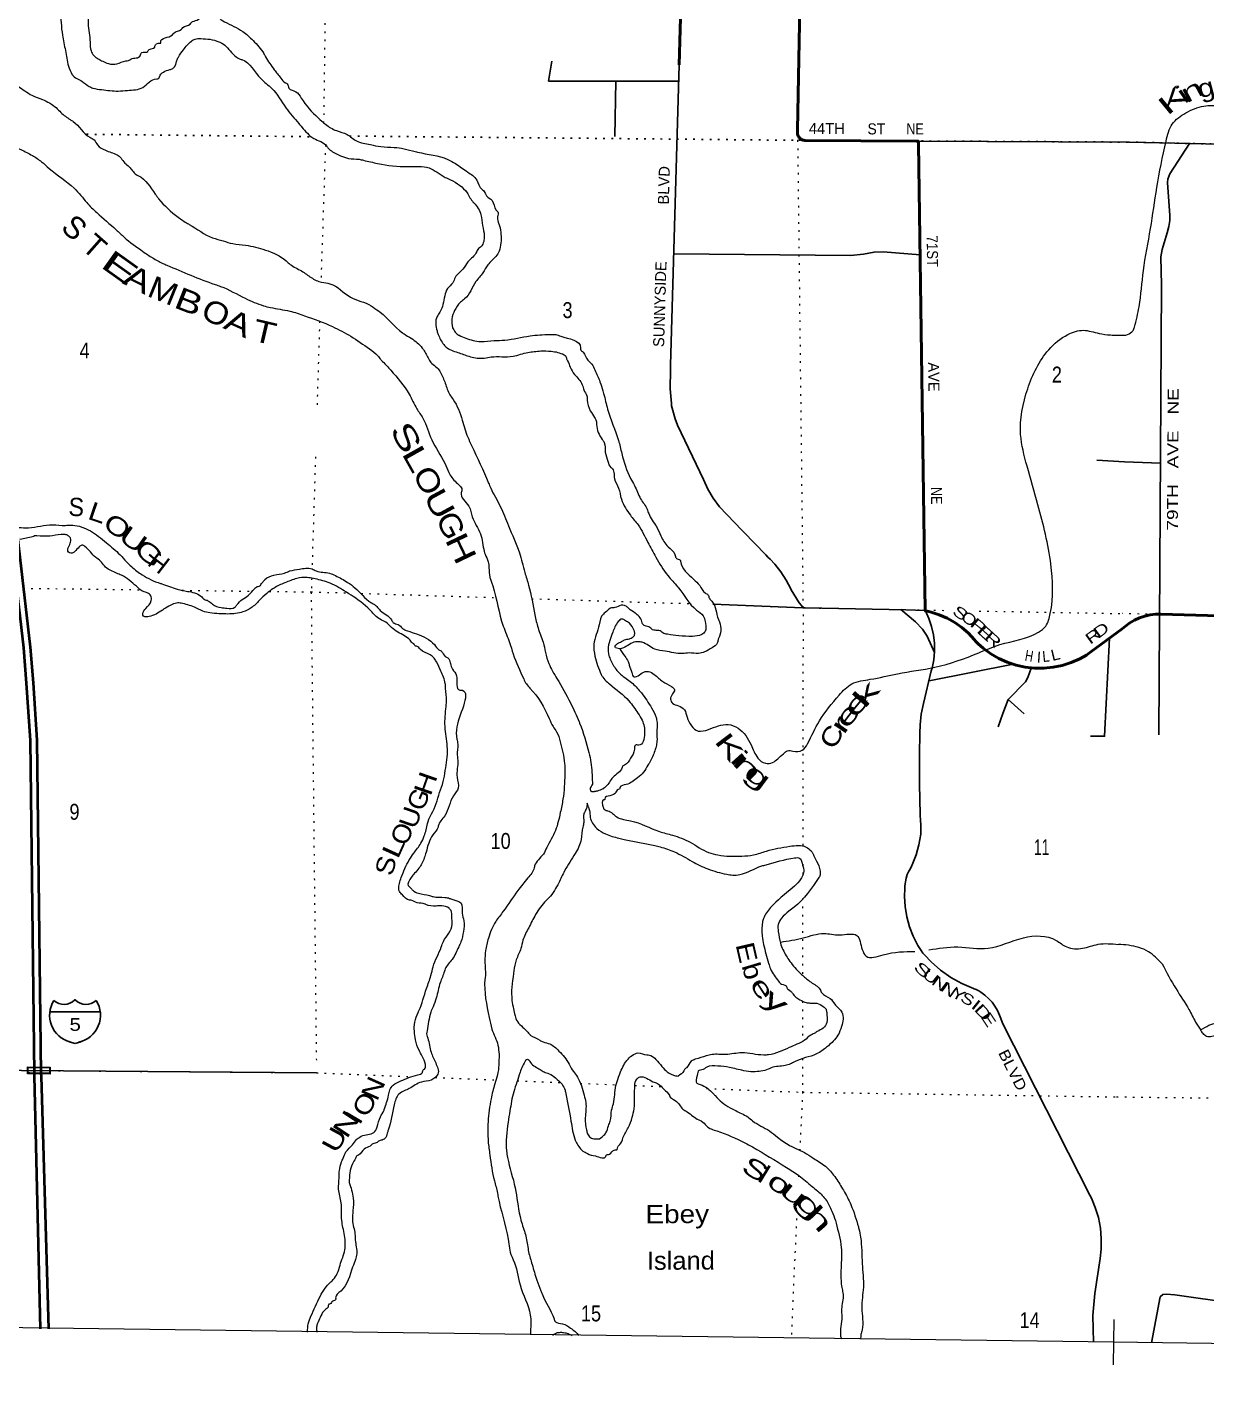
# Model space of a CAD drawing. Header units: feet. Extents: x -493433 to -244333, y 184684 to 373072.
# Drawn here: x -289377 to -276413, y 184934 to 199753 of the extents above; entities that cross this region are included whole.
import ezdxf
from ezdxf.enums import TextEntityAlignment as Align

# ---------------------------------------------------------------- set-up
doc = ezdxf.new("R2010")
doc.units = ezdxf.units.FT
doc.header["$LTSCALE"] = 60
doc.linetypes.add('DOTTED', pattern=[1.5, 0.3, -1.2])
for name, color, linetype, lineweight in [('15', 7, 'Continuous', 25), ('18', 7, 'Continuous', 35), ('26', 7, 'Continuous', 40), ('27', 7, 'Continuous', 13), ('29', 7, 'Continuous', 25), ('30', 7, 'Continuous', 13), ('39', 7, 'Continuous', 13), ('4', 7, 'Continuous', 13), ('41', 7, 'Continuous', 13), ('55', 7, 'Continuous', 13), ('6', 7, 'DOTTED', 25), ('7', 7, 'DOTTED', 13)]:
    doc.layers.add(name, color=color, linetype=linetype, lineweight=lineweight)
doc.layers.add('42', color=7, linetype='Continuous')

msp = doc.modelspace()

# ---------------------------------------------------------------- linework, layer by layer
at = {"layer": '15'}
for p, q in [((-288852.05, 189056.88), (-288849.15, 189059.79)), ((-288845.98, 189057.41), (-288849.41, 189059.79)), ((-289124.76, 188925.41), (-288848.35, 188925.41)), ((-288848.35, 188579.83), (-288912.24, 188597.79)), ((-288848.88, 188579.57), (-288785.25, 188598.31))]:
    msp.add_line(p, q, dxfattribs=at)
msp.add_lwpolyline([(-288572.99, 188925.41), (-288848.88, 188925.41), (-288848.35, 188925.41)], dxfattribs=at)
for centre, radius, start, end in [((-288822.13, 188890.31), 306.13, 148.44436, 254.43378), ((-288970.73, 189172.91), 165.66, 227.34235, 315.81167), ((-288727.04, 189172.91), 165.66, 224.18816, 312.69399), ((-288875.64, 188890.31), 306.13, 283.08087, 31.62483)]:
    msp.add_arc(centre, radius, start, end, dxfattribs=at)
at = {"layer": '18'}
for points in [[(-289138.47, 185442.39), (-289218.85, 188219.38), (-289219.57, 188244.37), (-289263.97, 191912.21), (-289306.88, 192544.37), (-289337.36, 192933.7), (-289451.6, 193923.73), (-289959.07, 198321.43), (-290159.22, 200049.77), (-290162.13, 200074.8), (-290166.27, 200099.77), (-290268.87, 200484.67), (-290331.06, 200690.66), (-290611, 201397.17)], [(-289229.61, 185443.57), (-289294.43, 188222.36), (-289294.97, 188245.47), (-289339.49, 191909.19), (-289382.23, 192538.87), (-289412.58, 192926.42), (-289527.01, 193918.04)]]:
    msp.add_lwpolyline(points, dxfattribs=at)
at = {"layer": '26'}
for p, q in [((-282206.29, 199336.06), (-282152.97, 201169.71)), ((-279498.55, 193332.95), (-279499.28, 193334.55))]:
    msp.add_line(p, q, dxfattribs=at)
for points in [[(-279498.55, 193332.95), (-279500.39, 193333.32), (-279575.7, 198468.59), (-279576.1, 198495.61), (-279601.07, 198495.77), (-280815.47, 198503.51), (-280825.48, 198504.51), (-280835.32, 198506.55), (-280844.9, 198509.61), (-280854.11, 198513.66), (-280862.84, 198518.64), (-280871.01, 198524.51), (-280878.51, 198531.2), (-280885.28, 198538.64), (-280891.23, 198546.74), (-280896.3, 198555.43), (-280900.44, 198564.59), (-280903.6, 198574.14), (-280905.74, 198583.97), (-280906.84, 198593.96), (-280906.89, 198604.02), (-280905.89, 198614.02), (-280904.35, 198621.88), (-280858.22, 201155.07)], [(-277333.71, 193135.18), (-277678.59, 192882.86), (-277708.71, 192860.82), (-277728.59, 192848.85), (-277801.92, 192807.03), (-277895.94, 192765.76), (-277993.76, 192734.55), (-278094.31, 192713.73), (-278196.49, 192703.54), (-278299.16, 192704.08), (-278401.22, 192715.35), (-278501.55, 192737.23), (-278599.03, 192769.48), (-278692.61, 192811.74), (-278781.26, 192863.55), (-278864.01, 192924.34), (-278917.19, 192972.74), (-278945.74, 192998.72), (-278962.28, 193019.3), (-279025.71, 193088.44), (-279097.29, 193151.69), (-279175.08, 193207.12), (-279258.25, 193254.11), (-279345.87, 193292.15), (-279411.99, 193312.95), (-279436.1, 193320.54), (-279461.99, 193325.69), (-279498.55, 193332.95)], [(-277333.71, 193135.18), (-277298.04, 193166), (-277250.01, 193201.75), (-277198.5, 193232.29), (-277144.08, 193257.27), (-277087.35, 193276.43), (-277028.92, 193289.56), (-276969.45, 193296.5), (-276909.57, 193297.19), (-275627.07, 193260.53)]]:
    msp.add_lwpolyline(points, dxfattribs=at)
at = {"layer": '29'}
for p, q in [((-282903.67, 199156.2), (-282914.61, 198547.09)), ((-279576.1, 198495.61), (-277267.45, 198486.94)), ((-277267.45, 198486.94), (-275635.22, 198451.82)), ((-277612.99, 194989.36), (-277310.95, 194973.02)), ((-277310.95, 194973.02), (-276915.5, 194956.05)), ((-281834.8, 193409.12), (-280845.09, 193368.81)), ((-279459.11, 192566.83), (-278533.84, 192747.91)), ((-278589.51, 192358.78), (-278414.43, 192200.57)), ((-278677.68, 188871.8), (-278646.53, 188795.89))]:
    msp.add_line(p, q, dxfattribs=at)
for points in [[(-282211.54, 199155.45), (-283642.61, 199157.01), (-283606.96, 199376.2)], [(-280974.98, 193565.11), (-280979.42, 193575.36), (-281028.32, 193672.52), (-281087.11, 193764.02), (-281155.14, 193848.89), (-281206.91, 193901.17), (-281231.67, 193926.17), (-281254.69, 193951.17), (-281619.11, 194328.71), (-281655.94, 194366.87), (-281668.24, 194378.37), (-281683.98, 194393.09), (-281762.11, 194479.27), (-281830.8, 194573.15), (-281889.31, 194673.69), (-281936.98, 194779.8), (-282226.4, 195374.73), (-282250.62, 195443.81), (-282282.17, 195562.84), (-282288.82, 195587.91), (-282290.96, 195612.84), (-282304.99, 195775.87), (-282303.22, 195984.43), (-282303, 196010.05), (-282302.29, 196034.43), (-282206.29, 199336.06)], [(-276593.4, 198472.78), (-276809.55, 198137.52), (-276833.26, 198078.22), (-276835.38, 198041.67), (-276809.56, 197678.87), (-276809.55, 197623.64), (-276821.41, 197560.39), (-276840.65, 197491.2), (-276896.48, 197307.41), (-276909.38, 197224.69), (-276903.83, 196914.21), (-276933.29, 191972.11)], [(-282266.73, 197257.36), (-280324.18, 197240.23), (-280180.21, 197253.57), (-280063.55, 197278.73), (-279962.02, 197281.43), (-279557.81, 197248.76)], [(-279501.57, 193339.08), (-279713.82, 193346.84), (-280819.41, 193366.63), (-280842.92, 193367.05), (-280862.58, 193392.08), (-280886.81, 193422.92), (-280974.98, 193565.11)], [(-279770.44, 193348.91), (-279608.27, 193214.42), (-279529.1, 193134.14), (-279481.24, 193057.28), (-279398.7, 192875.87)], [(-278677.69, 188871.81), (-278683.79, 188888.64), (-278706.28, 188939.38), (-278733.95, 188987.48), (-278766.49, 189032.43), (-278803.55, 189073.73), (-278844.73, 189110.94), (-278889.57, 189143.63), (-278912.59, 189156.97), (-278939.09, 189172.33), (-278962.59, 189180.51), (-278971.11, 189183.48), (-279097.97, 189237.52), (-279218.48, 189304.52), (-279331.33, 189383.75), (-279435.28, 189474.35), (-279507, 189551.45), (-279526.81, 189572.75), (-279545.36, 189601.45), (-279581.06, 189656.69), (-279632.93, 189757.02), (-279674.03, 189862.22), (-279703.91, 189971.15), (-279722.24, 190082.6), (-279728.82, 190195.35), (-279724.74, 190283.17), (-279723.58, 190308.16), (-279721.4, 190333.17), (-279719.18, 190355.22), (-279710.71, 190396.01), (-279698.01, 190435.7), (-279681.24, 190473.85), (-279674.86, 190485.02), (-279660.6, 190509.97), (-279648.63, 190535.02), (-279645.31, 190541.97), (-279602.09, 190650.96), (-279570.49, 190763.86), (-279550.87, 190879.45), (-279549.58, 190987.13), (-279552.08, 191025.85), (-279557.1, 191092.45), (-279563.96, 191431.25), (-279563, 191755.81), (-279559.42, 191988.15), (-279557.6, 192080.97), (-279544.24, 192198.85), (-279518.63, 192314.68), (-279433.75, 192674.26), (-279425.75, 192703.45), (-279407.48, 192794.43), (-279398.82, 192886.81), (-279399.87, 192979.59), (-279410.6, 193071.76), (-279430.92, 193162.29), (-279460.58, 193250.21), (-279498.55, 193332.95)], [(-277473.81, 193032.68), (-277529.04, 191955.03), (-277684.26, 191957.34)], [(-278337.63, 192704.28), (-278371.45, 192600.89), (-278397.97, 192555.83), (-278589.51, 192358.78), (-278646.7, 192206.17), (-278697.84, 192059.56)], [(-278646.53, 188795.89), (-277689.8, 186910.08), (-277677.09, 186885.03)], [(-289690.19, 188546.5), (-289650.81, 188356.78), (-289643.85, 188341.69), (-289635.68, 188332.74), (-289631.08, 188325.43), (-289617.15, 188316.14), (-289589.3, 188305.69), (-289567.25, 188301.05), (-289499.93, 188288.27), (-289436.1, 188282.47), (-286195.26, 188256.52)], [(-277014.2, 185289.23), (-276916.56, 185792.24), (-276888.56, 185818.41), (-276849.05, 185822.37), (-276756.55, 185815.23), (-275490.67, 185636.19), (-275418.76, 185612.86), (-275111.4, 185438.52), (-274822.15, 185316.4), (-274758.93, 185300.59), (-274707.56, 185292.68), (-274656.2, 185300.59), (-274596.93, 185328.26), (-274498.71, 185395.27), (-273992.59, 185853.53), (-273561.95, 186194.47), (-272790.11, 186748.86), (-272747.84, 186790.82), (-272720.19, 186846.16), (-272699.28, 186999.34), (-272716.24, 187375.84), (-272697.35, 187416.73), (-272657.55, 187464.83)], [(-277652.35, 185297.12), (-277657.97, 185590.17), (-277637.48, 185829.18), (-277578.61, 186216.23), (-277567.02, 186316.14), (-277564.88, 186433.3), (-277574.99, 186550.04), (-277597.26, 186665.09), (-277631.43, 186777.18), (-277666.53, 186860.08), (-277677.09, 186885.03)]]:
    msp.add_lwpolyline(points, dxfattribs=at)
at = {"layer": '39'}
for p, q in [((-289450.26, 194120.61), (-289298.69, 194155.52)), ((-283205.58, 191185.56), (-283216.35, 191219.56)), ((-282342.91, 188046.96), (-282316.28, 188012.78))]:
    msp.add_line(p, q, dxfattribs=at)
for points in [[(-290122.37, 202347.73), (-289929.99, 202168.31), (-289770.27, 202068.96), (-289689.04, 201976.94), (-289585.95, 201864.4), (-289530.24, 201817.13), (-289423.34, 201690.41), (-289397.39, 201673.87), (-289354.79, 201560.28), (-289333.27, 201517.59), (-289206.09, 201267.57), (-289201.31, 201184.83), (-289172.1, 200986.78), (-289158.67, 200942.21), (-289120.51, 200802.48), (-289068.78, 200495.21), (-289000.78, 200066.7), (-289004.86, 199931.69), (-288986.8, 199663.25), (-288955.14, 199493.39), (-288921.47, 199323.49), (-288878.59, 199228.05), (-288856.79, 199203.51), (-288798.83, 199172.34), (-288774.86, 199157.84), (-288693.11, 199100.08), (-288653.09, 199081.29), (-288556.61, 199063.61), (-288373.43, 199048.57), (-288270.54, 199054.98), (-288104.75, 199088.6), (-287950.12, 199182.89), (-287929.91, 199186.6), (-287921.57, 199204.61), (-287807.49, 199283.42), (-287775.07, 199295), (-287721, 199402.99), (-287712.66, 199421), (-287656.98, 199502.77), (-287568.89, 199596.11), (-287528.22, 199619.66), (-287465.66, 199624.69), (-287364.99, 199617.02), (-287266.66, 199589.24), (-287234.64, 199574.61), (-287113.48, 199457.74), (-287033.74, 199400.01), (-287013.68, 199393.64), (-286807.28, 199184.67), (-286685.97, 199077.89), (-286530.03, 198863.7), (-286389.56, 198692.08), (-286353.91, 198651.19), (-286224.78, 198528.15), (-286082.95, 198445.22), (-286065.23, 198418.72), (-286017.42, 198381.66), (-285841.18, 198308.27), (-285726.42, 198300.38)], [(-288702.66, 199922.8), (-288704.7, 199789.76), (-288683.65, 199585.8), (-288673, 199490.87), (-288593.77, 199400.89), (-288543.76, 199375.89), (-288481.66, 199350.71), (-288389, 199347.2), (-288289.74, 199379.88), (-288259.45, 199383.43), (-288235.02, 199399.16), (-288131.67, 199435.8), (-288114.99, 199471.82), (-288048.31, 199482.85), (-288046.14, 199492.89), (-287972.98, 199532.04), (-287970.81, 199542.09), (-287915.88, 199575.48), (-287905.81, 199575.32), (-287905.68, 199583.38), (-287777.44, 199666), (-287761, 199685.9), (-287681.8, 199724.94), (-287663.32, 199746.82), (-287584.15, 199783.85), (-287569.76, 199801.77), (-287506.86, 199828.98), (-287403.11, 199891.83), (-287395.05, 199891.7), (-287360.86, 200018.16), (-287327.38, 200098.27), (-287308.84, 200124.19), (-287264.14, 200278.7), (-287287.33, 200343.6), (-287342.52, 200425.12), (-287366.14, 200461.8), (-287369.86, 200482.02), (-287380.53, 200494.26)], [(-287094.69, 200325.39), (-287118.5, 200312.65), (-287124.82, 200294.61), (-287188.37, 200225.06), (-287217.48, 200167.07), (-287270.3, 200008.65), (-287287.63, 199930.29), (-287274.51, 199865.56), (-287204.82, 199810.02), (-287004.89, 199703.98), (-286891.55, 199603.37), (-286772.81, 199460.33), (-286753.19, 199425.74), (-286658.63, 199283.09), (-286587.48, 199191.22), (-286535.89, 199137.98), (-286515.9, 199127.57), (-286496.46, 199080.89), (-286420.47, 199041.36), (-286361.11, 198969.85), (-286174.98, 198753.14), (-286095.42, 198683.32), (-285975.58, 198612.85), (-285857.31, 198570.62), (-285755.59, 198500.44), (-285601.03, 198459.65), (-285486.48, 198437.64), (-285339.47, 198429.22), (-285230.88, 198413.37), (-285108.4, 198383.17), (-285082.29, 198376.7), (-284748.94, 198296.74), (-284667.01, 198251.07), (-284531.38, 198158.16), (-284431.96, 198069.87), (-284375.07, 197968.15), (-284359.14, 197955.79), (-284323.77, 197896.76), (-284264.09, 197845.4), (-284217.34, 197739.81), (-284195.6, 197711.23), (-284200.1, 197681.07), (-284202.28, 197671.01), (-284195.18, 197608.41), (-284181.72, 197565.85), (-284166.47, 197378.11), (-284186, 197287.7), (-284221.15, 197229.8), (-284309.22, 197138.48), (-284364.99, 197050.67), (-284441.06, 196953.12), (-284564.91, 196763.58), (-284611.84, 196726.03), (-284675.73, 196634.32), (-284705.34, 196544.08), (-284696.74, 196447.16), (-284669.27, 196398.34), (-284637.47, 196369.61), (-284625.48, 196363.36), (-284553.4, 196331.96), (-284388.7, 196295.03), (-284241.41, 196304.76), (-284124.42, 196310.94), (-283845.58, 196356.85), (-283629.66, 196373.54), (-283563.2, 196370.45), (-283509.04, 196353.44), (-283289.31, 196224.91), (-283289.53, 196210.8), (-283261.84, 196176.09), (-283210.76, 196090.59), (-283167.11, 196045.53), (-283131.8, 195982.46), (-283077.36, 195852.56), (-283046.65, 195753.28), (-283037.03, 195722.89), (-282993.32, 195550.82), (-282873.63, 195208.18), (-282837.55, 195064.46), (-282740.99, 194790.74), (-282697.84, 194713.43), (-282629.58, 194565.16), (-282558.77, 194451.13), (-282541.35, 194404.47), (-282456.92, 194259.98), (-282408.06, 194160.41), (-282327.31, 194038.15), (-282254.02, 193954.31), (-282248.32, 193932.04), (-282226.56, 193905.48), (-282192.55, 193888.8), (-282190.7, 193878.7), (-282048.59, 193682.87), (-281979.13, 193613.2)], [(-277294.58, 196364.01), (-277227.71, 196403.05), (-277206.98, 196433.48), (-277200.07, 196454.23), (-277148.98, 196676.29), (-277101.33, 197074.18), (-277023.42, 197537.61), (-276953.98, 197987.21), (-276852.41, 198498.25), (-276783.93, 198685.56), (-276635.59, 198807.55), (-276438.76, 198883.47), (-276256.62, 198881.2), (-276125.03, 198864.55), (-275966.2, 198941.78), (-275752.34, 199105.9), (-275454.9, 199372.06)], [(-290037.02, 199203.51), (-289854.49, 199203.4), (-289798.07, 199202.49), (-289657.39, 199176.05), (-289473.12, 199100.51), (-289323.47, 199001.33), (-289207.28, 198955.11), (-289057.48, 198866.01), (-289003.88, 198812.73), (-288902.28, 198734.49), (-288870.36, 198713.82), (-288685.58, 198539.48), (-288639.67, 198510.51), (-288600.2, 198455.45), (-288514.42, 198397.62), (-288452.3, 198374.45), (-288386.2, 198347.17), (-288342.43, 198310.18), (-288302.93, 198257.13), (-288253.17, 198216), (-288175.89, 198130.09), (-288151.89, 198117.61), (-287967.55, 197915.06), (-287930.04, 197864.05), (-287713.46, 197660.97), (-287611.72, 197592.82), (-287593.74, 197582.44), (-287335.99, 197435.16), (-287221.63, 197401.07), (-287115.27, 197371.13), (-286974.47, 197352.73), (-286755.58, 197300.83), (-286525.64, 197180.2), (-286483.88, 197143.24), (-286358.03, 197070.65), (-286252.31, 196998.39), (-286138.23, 196946.16), (-286045.75, 196930.55), (-285818.27, 196781.74), (-285593.99, 196687.41), (-285570.05, 196670.89), (-285494.29, 196617.25), (-285249.85, 196391.55), (-285209.95, 196364.7), (-285136.08, 196319.17), (-285018.9, 196206.39), (-284960.06, 196100.62), (-284926.51, 196053.7), (-284868.79, 196006.41), (-284801.98, 195894.45), (-284778.7, 195835.61), (-284728.24, 195709.8), (-284692.74, 195658.83), (-284591.43, 195431.41), (-284564.67, 195336.22), (-284488.91, 195151.54), (-284301.76, 194739.27), (-284278.42, 194684.46), (-284172.67, 194483.18), (-284083.24, 194270.06), (-283962.83, 193973.77), (-283903.68, 193757.11), (-283861.53, 193615.31), (-283791.96, 193289.62), (-283757.86, 193147.94), (-283701.84, 192989.79), (-283675.37, 192876.47), (-283638.95, 192754.93), (-283550.78, 192590.21), (-283401.72, 192323.72), (-283306.21, 192112.52), (-283300.38, 192098.31), (-283198.51, 191776.13), (-283176.01, 191666.9), (-283159.24, 191446.89), (-283159.51, 191428.75), (-283186.46, 191380.8), (-283168.82, 191348.26), (-283140.61, 191347.81), (-283138.59, 191347.78)], [(-289956.46, 198516.05), (-289958.72, 198516.03), (-289826.96, 198501.36), (-289804.82, 198498.99), (-289662.16, 198470.49), (-289620.27, 198441.6), (-289563.88, 198438.68), (-289445.49, 198404.52), (-289317.48, 198339.96), (-289217.76, 198271.83), (-289132.22, 198197.88), (-288859.44, 197979.79), (-288784.07, 197899.95), (-288720.77, 197822.33), (-288609.6, 197711.67), (-288396.83, 197522.77), (-288309.37, 197442.75), (-288104.18, 197286.22), (-287994.43, 197213.9), (-287882.49, 197153.63), (-287840.46, 197134.81), (-287309.6, 196922.65), (-287249.45, 196901.53), (-286977.36, 196770.14), (-286775.05, 196688.26), (-286700.78, 196668.92), (-286487.74, 196629.21), (-286325.28, 196578.21), (-286016.73, 196458.33), (-285816.8, 196352.3), (-285609.32, 196213.89), (-285521.78, 196139.89), (-285488.17, 196097.02), (-285466.34, 196074.49), (-285377.12, 195978.3), (-285175.56, 195717), (-285091.37, 195556.38), (-285024.43, 195452.48), (-284927.31, 195215.04), (-284784.15, 194956.71), (-284739.35, 194855.18), (-284656.39, 194744.98), (-284595.32, 194653.28), (-284601.65, 194635.23), (-284519.31, 194484.73), (-284480.81, 194367.18), (-284390.97, 194180.26), (-284349.59, 193988.06), (-284339.97, 193957.67), (-284306.99, 193874.48), (-284293.03, 193733.14), (-284256.67, 193607.56), (-284140.52, 193166.2), (-284070.74, 192985.66), (-284032.33, 192862.06), (-283915.65, 192586.01), (-283886.26, 192531.11), (-283846.64, 192486.12), (-283636.13, 192152.1), (-283593.16, 192062.71), (-283553.73, 192005.62), (-283515.13, 191894.12), (-283466.37, 191657.47), (-283463.84, 191560.67), (-283464.17, 191538.49), (-283484.54, 191262.63), (-283513, 191115.93), (-283566.38, 190921.24), (-283662, 190731.26), (-283699.36, 190661.31), (-283796.11, 190529.81), (-283800.44, 190509.72), (-283868.67, 190397.93), (-283981.66, 190258.63), (-284140.34, 190031.37), (-284222.68, 189919.8), (-284304.1, 189735.64), (-284334.42, 189599.05), (-284342.26, 189482.25), (-284338.94, 189304.79), (-284341.27, 189284.67), (-284295.32, 188864.62), (-284265.04, 188737.13), (-284199.26, 188558.66), (-284186.73, 188455.65)], [(-285726.42, 198300.38), (-285676.22, 198287.47), (-285521.56, 198252.73), (-285189.55, 198217.14), (-284955.96, 198203.3), (-284780.19, 198099.66), (-284722.15, 198072.52), (-284538.91, 197930.47), (-284469.99, 197824.52), (-284464.04, 197818.38), (-284385.43, 197688.08), (-284367.07, 197570.85), (-284348.69, 197455.64), (-284355.69, 197393.26), (-284380.67, 197341.24), (-284421.51, 197307.63), (-284431.96, 197283.6), (-284528.42, 197170.23), (-284586.08, 197090.52), (-284668.11, 196999.11), (-284695.2, 196941.07), (-284752.61, 196877.48), (-284784.11, 196795.33), (-284837.21, 196618.78), (-284868.21, 196568.88), (-284868.61, 196411.63), (-284855.1, 196373.11), (-284794.33, 196261.25), (-284756.6, 196224.34), (-284624.42, 196169.8), (-284502.12, 196127.51), (-284349.17, 196112.95), (-284272.38, 196125.83), (-284155.45, 196127.98), (-284032.42, 196134.06), (-283868.52, 196175.78), (-283801.87, 196184.78), (-283727.18, 196191.64), (-283614.38, 196187.81), (-283471.87, 196149.23), (-283451.96, 196132.78), (-283446.23, 196112.53), (-283432.6, 196082.06), (-283403.42, 196013.05), (-283356.27, 195933.66), (-283271.37, 195819.4), (-283254.1, 195762.67), (-283220.81, 195699.64), (-283217.49, 195653.21), (-283183.05, 195533.72), (-283135.83, 195458.36), (-283116.4, 195411.68), (-283114.84, 195381.41), (-283052.84, 195219.13), (-283031.18, 195186.53), (-283018.75, 195077.46), (-282990.04, 194978.21), (-282956.81, 194911.15), (-282950.83, 194907.01), (-282916.42, 194785.51), (-282873.64, 194684.01), (-282841.27, 194560.51), (-282796.35, 194467.06), (-282743.19, 194385.56), (-282658.16, 194279.35), (-282550.28, 194086.1), (-282464.07, 193925.44), (-282330.16, 193721.68), (-282223.21, 193599), (-282213.32, 193586.74), (-282015.52, 193343.65), (-281941.96, 193277.95), (-281920.72, 193217.12), (-281914, 193130.33), (-281934.77, 193090.34), (-281957.18, 193074.58), (-282060.29, 193054.06), (-282211.35, 193060.54), (-282334.03, 193076.62), (-282386.18, 193093.59), (-282404.1, 193107.99), (-282508.5, 193133.86), (-282518.42, 193144.1), (-282608.41, 193189.91), (-282616.04, 193218.25), (-282691.22, 193310.18), (-282758.98, 193359.66), (-282772.86, 193374), (-282808.85, 193392.72), (-282843.07, 193395.28), (-282911.98, 193370.2), (-282962.48, 193362.94), (-283019.65, 193315.48), (-283040.05, 193299.67), (-283084.19, 193181.45), (-283143.89, 192968.71), (-283133.82, 192837.51)], [(-282859.61, 192917.87), (-282803.59, 192835.07), (-282767.68, 192778.01), (-282754.91, 192736.5), (-282727.69, 192654.83), (-282701.2, 192609.51), (-282675.03, 192612.61), (-282611.47, 192652.72), (-282544.75, 192668.5), (-282481.73, 192636), (-282386.21, 192557.96), (-282291.92, 192502.15), (-282257.07, 192466.61), (-282278.65, 192423), (-282300.79, 192363.26), (-282278.31, 192318.08), (-282215.07, 192291.62), (-282148.46, 192246.89), (-282119.17, 192167.16), (-281996.22, 192013.5), (-281885.38, 192029.73), (-281666.92, 192084.5), (-281558.05, 192044.31), (-281416.06, 191861.73), (-281340.96, 191715.82), (-281258.75, 191658.43), (-281178.23, 191667.67), (-281122.68, 191708.06), (-281060.56, 191764.35), (-281015.31, 191797.04), (-280955.3, 191792.89), (-280852.75, 191801.34), (-280796.15, 191871.96), (-280665.05, 192123.5), (-280446.57, 192408.26), (-280307.89, 192532.44), (-280105.67, 192581.73), (-279804.76, 192643.65), (-279395.28, 192713.82), (-278910.48, 192874.1), (-278678.81, 192962.7), (-278254.93, 193100.94), (-278176.44, 193166.74), (-278125.52, 193304.13), (-278118.58, 193846.57), (-278262.11, 194501.28), (-278381.63, 194925.15), (-278451.62, 195274.64), (-278373.93, 195776.23), (-278142.45, 196203.75), (-277932.06, 196371.78), (-277762.02, 196418.18), (-277588.78, 196383.78), (-277465.05, 196367.27), (-277294.58, 196364.01)], [(-289466, 194250.24), (-289362.08, 194248.11), (-289097.56, 194280.14), (-288952.54, 194273.78), (-288900.09, 194276.97), (-288703.37, 194225.42), (-288611.51, 194169.51), (-288523.91, 194099.56), (-288372.75, 193968.12), (-288225.9, 193818.59), (-288110.36, 193730.04), (-287910.26, 193636.1), (-287896.21, 193631.84), (-287725.8, 193572.66), (-287613.32, 193548.67), (-287464.98, 193495.89), (-287427.22, 193461.01), (-287387.14, 193446.25), (-287337.35, 193407.15), (-287241.16, 193371.33), (-287178.82, 193362.27), (-287089.95, 193374.95), (-287069.42, 193398.81), (-287010.03, 193460.35), (-286942.82, 193505.64), (-286877.26, 193575.15), (-286844.62, 193600.83), (-286810.15, 193614.38), (-286799.77, 193634.37), (-286785.45, 193648.26), (-286760.8, 193678.11), (-286661.3, 193726.91), (-286546.08, 193749.24), (-286489.25, 193774.54)], [(-285429.75, 193209.13), (-285549.52, 193283.63), (-285581.24, 193318.42), (-285790.21, 193491.13), (-285888.02, 193553.18), (-286065.95, 193646.77), (-286228.54, 193689.7), (-286296.9, 193700.88), (-286409.92, 193690.6), (-286541.67, 193642.32), (-286561.94, 193634.58), (-286673.69, 193575.9), (-286740.96, 193526.59), (-286822.77, 193449.28), (-286912.72, 193366.05), (-287002.06, 193323.14), (-287082.97, 193304.27), (-287167.69, 193299.59), (-287365, 193312.84), (-287443.33, 193330.23), (-287535.37, 193374.05), (-287609.55, 193399.43), (-287681.82, 193418.73), (-287732.19, 193419.54), (-287797.04, 193396.39), (-287874.31, 193351.27), (-287888.57, 193341.41), (-288034.77, 193271.19), (-288083.16, 193269.95), (-288095.15, 193276.2), (-288102.82, 193302.52), (-288069.67, 193360.46), (-288009.89, 193448.2), (-288017.13, 193500.73), (-288028.98, 193517.05), (-288089.02, 193544.22), (-288174.78, 193604.07), (-288338.17, 193725.64), (-288392.24, 193748.68), (-288406.25, 193754.96), (-288526.07, 193827.44), (-288567.58, 193880.53), (-288621.36, 193921.71), (-288740.44, 194042.56), (-288772.49, 194055.18), (-288802.99, 194037.52), (-288852.15, 193985.9), (-288880.64, 193968.21), (-288908.82, 193970.68), (-288926.68, 193989.11), (-288926.21, 194019.34), (-288913.67, 194049.38), (-288894.66, 194105.52), (-288898.29, 194131.79), (-288924.05, 194160.43), (-288958.12, 194173.07), (-288984.32, 194173.49), (-289002.45, 194173.78), (-289127.69, 194155.64), (-289268.74, 194157.9), (-289303.18, 194157.61)], [(-286489.25, 193774.54), (-286382.15, 193792.97), (-286243.05, 193794.77), (-286197.02, 193773.86), (-286050.3, 193747.31), (-285986.19, 193722.09), (-285852.3, 193647.36), (-285770.59, 193587.58), (-285595.72, 193425.51), (-285545.81, 193394.46), (-285531.89, 193382.14), (-285492.27, 193337.15), (-285368.9, 193234.37), (-285349.21, 193203.81), (-285297.1, 193184.82), (-285247.38, 193141.69), (-285193.37, 193114.61), (-285093.12, 193080.74), (-284897.43, 192962.68), (-284847.89, 192907.45), (-284817.94, 192888.83), (-284780.49, 192833.79), (-284750.52, 192817.18), (-284723.15, 192762.31), (-284721.26, 192754.21), (-284698.01, 192693.36), (-284654.79, 192620.09), (-284616.88, 192464.25), (-284610.83, 192464.15), (-284651.31, 192059.59), (-284649.35, 191924.48), (-284640.12, 191869.91), (-284646.03, 191747.02), (-284640.82, 191692.51), (-284647.73, 191505.14), (-284635.46, 191386), (-284687.13, 191302.16), (-284783.23, 191081.95), (-284855.52, 190968.2), (-284857.69, 190958.16), (-284915.46, 190870.39), (-284988.93, 190680.05), (-285035.15, 190557.83), (-285068.22, 190503.93), (-285115.4, 190450.26), (-285181.39, 190352.53), (-285187.81, 190328.45), (-285156.22, 190285.61), (-285136.42, 190263.11), (-285072.44, 190229.82), (-284949.87, 190205.67), (-284911.77, 190192.97), (-284782.91, 190184.84), (-284730.68, 190173.92), (-284716.66, 190167.65), (-284602.53, 190119.44), (-284592.08, 190012.43), (-284573.23, 189927.46), (-284579.06, 189810.63), (-284607.04, 189694.16), (-284630.02, 189642.11), (-284702.71, 189502.17), (-284778.86, 189398.56), (-284787.33, 189372.49), (-284833.61, 189246.23), (-284876.51, 189077.59), (-284912.25, 188981.4), (-284937.35, 188921.32), (-284978.76, 188718.38), (-284983.33, 188684.18), (-284975.69, 188655.84), (-284969.93, 188637.6), (-284934.03, 188481.8), (-284883.44, 188364.06), (-284859.11, 188242.71), (-284873.58, 188218.76), (-284916.43, 188185.17), (-284934.72, 188175.39), (-285039.83, 188154.9), (-285173.95, 188082.47), (-285228.73, 188059.17), (-285287.75, 188021.82), (-285339.91, 187905.73), (-285404.67, 187626.56), (-285410.98, 187608.52), (-285432.1, 187546.36), (-285470.84, 187516.75), (-285511.32, 187505.3), (-285527.66, 187491.46), (-285574.25, 187476.08), (-285604.88, 187450.37), (-285669.87, 187417.14), (-285733.36, 187351.64), (-285749.61, 187343.83), (-285766.15, 187315.88), (-285799.35, 187253.92), (-285834.71, 187050.89)], [(-281979.13, 193613.2), (-281919.92, 193531.61), (-281890.01, 193510.96), (-281874.47, 193472.41), (-281846.76, 193439.7), (-281775.25, 193240.99), (-281763.59, 193212.58), (-281748.93, 193117.59), (-281776.61, 193021.27), (-281778.72, 193015.25), (-281787.34, 192979.1), (-281844.56, 192927.61), (-281927.89, 192882.59), (-281992.65, 192865.49), (-282095.34, 192871.17), (-282172.03, 192864.35), (-282361.08, 192891.58), (-282473.59, 192913.55), (-282613.53, 192988.39), (-282659.77, 192995.18), (-282686, 192993.59), (-282818.03, 192927.17), (-282862.51, 192917.81), (-282910.59, 192936.72), (-282883.81, 192974.6), (-282841.15, 192996.08), (-282833.03, 192999.99), (-282806.59, 193015.69), (-282754.01, 193026.95), (-282715.42, 193046.48), (-282699.03, 193064.36), (-282694.72, 193082.43), (-282702.22, 193118.85), (-282753.4, 193198.29), (-282795.31, 193225.17), (-282837.34, 193243.99), (-282876.06, 193216.4), (-282936.32, 193098.42), (-282987.56, 192911.76), (-282982.35, 192857.25), (-282965.03, 192804.55), (-282957.21, 192788.29), (-282890.38, 192678.36), (-282834.77, 192625.04), (-282717.25, 192534.45), (-282622.08, 192432.11), (-282509.74, 192267), (-282460.95, 192163.4), (-282449.7, 192108.79), (-282451.41, 191997.94), (-282450.91, 191899.15), (-282459.81, 191844.86), (-282506.15, 191714.57), (-282537.28, 191656.61), (-282549.64, 191638.66), (-282597.2, 191560.81), (-282664.66, 191499.4), (-282788.74, 191424.8), (-282857.78, 191391.63), (-282864.06, 191375.61), (-282888.43, 191363.9), (-282900.86, 191341.93), (-282967.98, 191302.7), (-283022.9, 191269.31), (-283023.06, 191259.23), (-283033.16, 191257.38), (-283042.5, 191174.87), (-283036.67, 191160.67), (-283000.74, 191137.91), (-282990.7, 191135.74), (-282892.96, 191069.65), (-282740.44, 191026.87), (-282423.82, 190908.88), (-282279.34, 190868.24), (-282085.04, 190790.52), (-281883.21, 190678.4), (-281780.86, 190650.55), (-281519.04, 190638.27), (-281387.82, 190652.28), (-281246.1, 190694.34), (-280989.33, 190746.65), (-280810.1, 190737.7), (-280756.35, 190694.5), (-280736.64, 190665.96), (-280724.95, 190639.56), (-280695.59, 190582.65), (-280656.97, 190473.16), (-280659.8, 190420.79), (-280670.15, 190402.82), (-280943.22, 190076.6), (-281000.32, 190033.17), (-281080.12, 189955.84), (-281117.44, 189887.9), (-281116.64, 189809.26), (-281092.42, 189679.85), (-281030.03, 189543.78), (-280990.69, 189480.65)], [(-286293.94, 185405.96), (-286283.8, 185497.81), (-286254.32, 185579.99), (-286154.25, 185798.12), (-286098.42, 185889.95), (-286043.08, 185949.54), (-286010.33, 185983.28), (-285964.95, 186051.08), (-285935.34, 186141.33), (-285882.38, 186309.8), (-285877.3, 186378.26), (-285902.78, 186556.07), (-285915.7, 186632.89), (-285922.81, 186826.52), (-285950.7, 186978.17), (-285944.82, 187099.02), (-285944.48, 187121.19), (-285941.54, 187181.63), (-285919.93, 187276.03), (-285901.15, 187318.05), (-285869.88, 187386.09), (-285798.12, 187465.57), (-285752.92, 187521.29), (-285718.24, 187548.95), (-285649.3, 187576.07), (-285576.52, 187591.03), (-285535.47, 187638.75), (-285527.08, 187660.78), (-285491.08, 187773.1), (-285453.76, 187841.04), (-285449.55, 187853.06), (-285400.8, 188009.52), (-285387.81, 188067.78), (-285350.73, 188119.59), (-285267.38, 188166.63), (-285080.93, 188234.19), (-285030.15, 188259.58), (-285015.56, 188291.6), (-285005.39, 188297.48), (-284996.56, 188347.74), (-285031.43, 188439.02), (-285066.7, 188504.09), (-285105.24, 188619.62), (-285117.92, 188712.55), (-285112.34, 188813.26), (-285076.45, 188919.53), (-285068.11, 188937.54), (-284983.7, 189184.14), (-284935.16, 189326.49), (-284911.51, 189422.87), (-284821.52, 189639.15), (-284798.4, 189701.27), (-284738.55, 189793.03), (-284702.77, 189891.25), (-284705.56, 189971.92), (-284714.61, 190038.6), (-284736.38, 190065.15), (-284816.61, 190090.63), (-284879.1, 190089.63), (-284991.69, 190107.57), (-284999.68, 190111.73), (-285088.15, 190125.25), (-285152.22, 190152.49), (-285172.37, 190152.81), (-285250.05, 190212.52), (-285281.74, 190249.32), (-285289.36, 190277.67), (-285282.39, 190338.03), (-285261.22, 190404.22), (-285173.62, 190596.34), (-285124.12, 190670.13), (-285045.84, 190779.75), (-285008.34, 190859.79), (-284971.98, 190996.28), (-284936.3, 191088.44), (-284928.02, 191102.42), (-284839.78, 191336.87), (-284801.64, 191457.22), (-284777.62, 191577.78), (-284753.79, 191817.31), (-284778.65, 192035.43), (-284771.22, 192257.07), (-284763.84, 192343.63), (-284773.79, 192482.9), (-284779, 192537.41), (-284825.32, 192671.21), (-284874.14, 192772.8), (-284901.73, 192813.56), (-284945.47, 192852.57), (-285051.42, 192908.72), (-285093.18, 192945.67), (-285113.24, 192952.04), (-285121.09, 192966.28), (-285127.07, 192970.41), (-285164.73, 193011.33), (-285300.41, 193100.21), (-285429.75, 193209.13)], [(-283133.82, 192837.51), (-283062.36, 192634.76), (-283046.68, 192606.28), (-282993.15, 192548.97), (-282971.26, 192530.48), (-282758.48, 192343.6), (-282659.78, 192208.95), (-282614.61, 192131.61), (-282586.66, 191984), (-282651.07, 191858.03), (-282687.34, 191858.61), (-282698.1, 191814.43), (-282739.94, 191714.3), (-282807.61, 191638.8), (-282823.86, 191630.99), (-282832.2, 191612.98), (-282934.65, 191503.75), (-283010.78, 191402.16), (-283046, 191375.65)], [(-283046.36, 191376.51), (-283076.43, 191364.1), (-283103.16, 191352.82), (-283124.34, 191349.39), (-283138.59, 191347.78)], [(-283217.11, 191222.04), (-283228.21, 191155.68), (-283253.17, 191105.69), (-283254.65, 191008.95), (-283265.53, 190956.71), (-283283.73, 190821.94), (-283348.58, 190667.75), (-283466.4, 190476.12), (-283530.92, 190344.1), (-283578.55, 190260.2), (-283638.26, 190178.51), (-283668.95, 190148.76), (-283784.14, 189997.41), (-283860.95, 189851.47), (-283923.53, 189713.38), (-283947.1, 189623.05), (-283997.4, 189496.86), (-284005.9, 189468.77), (-284027.94, 189346.15), (-284044.55, 189052.1), (-284027.84, 188959.09), (-284010.85, 188884.22), (-283985.62, 188821.33), (-283924.15, 188755.82), (-283840.83, 188669.82)], [(-283205.58, 191185.56), (-283192.16, 191141), (-283183.3, 191062.23), (-283160.05, 191001.38), (-283110.57, 190942.12), (-283014.75, 190882.11), (-282868.35, 190835.4), (-282416.36, 190739.42), (-282257.99, 190684.44), (-282064.09, 190580.52), (-281890.04, 190497.08), (-281683.34, 190439.31), (-281616.96, 190430.18), (-281540.31, 190434.99), (-281299.02, 190529.88), (-281250.44, 190543.22), (-280936.89, 190618.8), (-280882.52, 190615.89), (-280849.44, 190538.76), (-280836.39, 190470), (-280853.38, 190413.83), (-280884.35, 190365.95), (-280960.08, 190290.56), (-281201.25, 190072.71), (-281279.72, 189950.99), (-281290.44, 189908.83), (-281292.76, 189757.68), (-281278.04, 189666.72), (-281222.77, 189460.2), (-281203.55, 189399.41), (-281112.95, 189262.89), (-281081.18, 189232.14), (-281023.25, 189198.94), (-281023.33, 189192.9), (-280975.61, 189151.81), (-280957.87, 189125.31), (-280878.27, 189059.52), (-280808.21, 189028.15), (-280765.97, 189023.44), (-280691.44, 189020.22), (-280621.45, 188984.82), (-280591.69, 188954.11), (-280584.16, 188919.71), (-280583.86, 188808.83), (-280623.1, 188746.97), (-280688.16, 188709.72), (-280708.53, 188695.94), (-280757.29, 188670.52), (-280828.71, 188613.21), (-280912, 188570.2), (-280995.21, 188533.23), (-281224.15, 188454.28), (-281276.61, 188451.09), (-281518.08, 188475.15), (-281691.67, 188457.79), (-281844.86, 188456.22), (-281907.57, 188441.1), (-282029.05, 188404.76), (-282073.72, 188383.3), (-282127.23, 188311.59), (-282137.43, 188303.69), (-282153.94, 188277.76), (-282215.68, 188220.72)], [(-281089.99, 189693.78), (-280841.46, 189740.61), (-280614.54, 189787.46), (-280441.65, 189773.04), (-280254.35, 189765.84), (-280193.12, 189610.9), (-280149.9, 189538.84), (-279962.6, 189553.25), (-279616.73, 189590.22)], [(-279461.72, 189607.1), (-279141.36, 189639.73), (-278809.99, 189625.31), (-278420.98, 189740.61), (-278060.79, 189711.79), (-277945.53, 189639.73), (-277772.64, 189625.31), (-277599.75, 189668.55), (-277376.34, 189668.34)], [(-276894.89, 189454.9), (-277047.04, 189587.59), (-277265.51, 189657.83), (-277376.34, 189668.34)], [(-280990.69, 189480.65), (-280871.81, 189347.7), (-280782.3, 189271.66), (-280756.41, 189251.08), (-280658.83, 189174.92), (-280639.3, 189134.29), (-280547.52, 189074.35), (-280496.1, 189011.02), (-280416.87, 188921.05), (-280403.91, 188846.25), (-280421.27, 188765.89), (-280461.04, 188669.76), (-280512.44, 188604.07), (-280565.61, 188554.53), (-280608.47, 188518.93), (-280726.42, 188450.28), (-280847.9, 188413.93), (-280959.5, 188365.34), (-280983.86, 188353.64), (-281040.56, 188336.4), (-281194.12, 188310.66), (-281226.58, 188297.08), (-281390.28, 188267.46), (-281496.91, 188279.26), (-281653.54, 188316.05), (-281780.3, 188330.19), (-281903.42, 188318.07), (-281956.27, 188288.68), (-281986.59, 188283.12), (-282009.65, 188225.03), (-282012.94, 188142.43), (-281976.88, 188127.74), (-281831.29, 188028.63), (-281811.49, 188006.14), (-281736.03, 187932.34), (-281646.27, 187872.43), (-281522.27, 187809.96), (-281452.34, 187770.53), (-281398.6, 187727.33), (-281212.86, 187617.49), (-281125.23, 187549.55), (-280991.63, 187456.68), (-280805.59, 187366.99), (-280711.81, 187305.01), (-280584.2, 187216.26), (-280485.22, 187099.76), (-280400.64, 186965.35), (-280318.44, 186806.78), (-280235.55, 186561.52), (-280229.82, 186541.26), (-280211.1, 186448.23), (-280193.41, 186157.66), (-280181.26, 185899.43), (-280198.87, 185671.92), (-280194.54, 185429.94), (-280207.46, 185377.9), (-280212.13, 185328.6)], [(-276894.89, 189454.9), (-276742.75, 189177.83), (-276601.32, 188953.75), (-276527.8, 188813.3), (-276471.39, 188723.57)], [(-276473.72, 188727.28), (-276291.92, 188803), (-276204.14, 188789.32), (-276158.46, 188770.35), (-276205.47, 188714.74), (-276348.58, 188654.82), (-276406.58, 188655.86), (-276446.04, 188686.82), (-276471.39, 188723.57)], [(-283844.94, 188670.4), (-283738.91, 188613.75), (-283702.91, 188595.02), (-283628.68, 188573.67), (-283529.11, 188495.46), (-283465.66, 188427.91), (-283369.35, 188269.12), (-283325.92, 188209.96), (-283252.42, 188009.2), (-283233.48, 187930.27), (-283238.1, 187761.01), (-283226.04, 187627.76), (-283212.55, 187587.23), (-283182.99, 187544.42), (-283132.8, 187531.52), (-283116.68, 187531.26), (-283096.56, 187528.92), (-283041.6, 187564.32), (-283010.89, 187596.07), (-282983.48, 187674.25), (-282964.58, 187724.35), (-282948.58, 187847.06), (-282929.4, 187915.29), (-282902.12, 188116.44), (-282872.51, 188206.68), (-282805.68, 188358.81), (-282754.31, 188422.5), (-282691.17, 188465.84), (-282660.79, 188475.42), (-282560.36, 188453.64), (-282546.26, 188453.42), (-282516.15, 188444.87), (-282462.38, 188403.68), (-282397.06, 188326.03), (-282337.52, 188266.6), (-282245.45, 188224.8), (-282215.33, 188218.27)], [(-284186.73, 188455.65), (-284204.25, 188234.18), (-284234, 188133.87), (-284274.8, 187971.24), (-284306.91, 187717.75), (-284306.19, 187502.03), (-284288.34, 187352.57), (-284238.27, 187069.53), (-284204.08, 186933.92), (-284198.53, 186901.58), (-284086.93, 186426.05), (-284047.5, 186237.94), (-284029.94, 186201.37), (-283955.57, 185926.01), (-283843.79, 185593.61), (-283837, 185510.85), (-283840.41, 185420.19), (-283842.92, 185374.68)], [(-283895.13, 188393.3), (-283955.92, 188262.44), (-283989.84, 188154.13), (-284025.73, 188047.86), (-284067.26, 187836.86), (-284087.32, 187712.2), (-284104.21, 187400.01), (-284093.27, 187325.24), (-284009.72, 186991.27), (-283956.1, 186677.94), (-283908.24, 186513.88), (-283887.19, 186440.98), (-283861.33, 186287.35), (-283823.15, 186149.66), (-283771.38, 185977.47), (-283726.84, 185859.83), (-283713.26, 185825.34), (-283582.42, 185553.11), (-283566.8, 185520.6), (-283488.56, 185497.17), (-283400.62, 185449.38), (-283350.8, 185412.29), (-283309.04, 185368.1)], [(-283895.58, 188396.45), (-283875.11, 188406.28), (-283841.41, 188369.45), (-283733.76, 188293.13), (-283691.85, 188266.25), (-283635.75, 188245.19), (-283565.91, 188199.72), (-283494.42, 188130.02), (-283461.16, 188064.97), (-283451.7, 188024.51), (-283395.84, 187725.25), (-283348.67, 187516.85), (-283279.79, 187408.9), (-283251.92, 187386.28), (-283227.87, 187377.82), (-283213.92, 187367.52), (-283127.65, 187341.93), (-283012.84, 187338.07), (-283010.7, 187346.1), (-282972.14, 187363.62), (-282921.08, 187407.15), (-282886.71, 187414.66), (-282882.28, 187440.8), (-282859.71, 187466.64), (-282824.31, 187540.66), (-282766.16, 187652.61), (-282722.07, 187766.81), (-282702.49, 187861.24), (-282696.29, 188002.25), (-282696.04, 188018.37), (-282694.71, 188105.04), (-282669.19, 188191.31), (-282636.64, 188210.94), (-282494.37, 188158.26), (-282446.29, 188139.33), (-282342.91, 188046.96), (-282338.97, 188043.9)], [(-282313.19, 188014.22), (-282313.31, 188006.16), (-282249.64, 187952.72), (-282164.46, 187856.59), (-282118.55, 187827.64), (-281988.92, 187738.86), (-281958.88, 187726.28), (-281907.3, 187673.03), (-281791.27, 187616.74), (-281484.93, 187486.81), (-281400.98, 187441.11), (-281025.58, 187215.31), (-280889.9, 187126.45), (-280744.62, 187007.18), (-280682.94, 186955.79), (-280589.76, 186855.5), (-280529.12, 186735.59), (-280488.37, 186634.14), (-280480.77, 186603.77), (-280424.43, 186336.76), (-280425.86, 186113.03), (-280415.29, 185883.05), (-280404.16, 185820.38), (-280420.75, 185659.37), (-280418, 185576.68), (-280430.73, 185361.07), (-280425.46, 185341.12), (-280421.23, 185331.61)], [(-285834.71, 187050.89), (-285791, 186878.84), (-285793.14, 186739.77), (-285795.59, 186711.58), (-285798.74, 186637.05), (-285770.88, 186483.4), (-285767.84, 186418.83), (-285752.06, 186265.38), (-285765.07, 186205.1), (-285796.6, 186120.94), (-285927.63, 185856.96), (-285983.17, 185783.27), (-285983.5, 185761.1), (-286015.96, 185747.5), (-286044.67, 185715.72), (-286058.83, 185711.92), (-286067.35, 185681.81), (-286100.09, 185650.08), (-286145.43, 185584.29), (-286176.71, 185516.25), (-286180.89, 185506.24), (-286192.83, 185459.54), (-286189.08, 185404.53)], [(-283594.43, 185371.5), (-283566.94, 185392.33), (-283521.61, 185403.27), (-283476.29, 185401.71), (-283427.83, 185389.2), (-283383.03, 185368.67)]]:
    msp.add_spline(points, degree=3, dxfattribs=at)
at = {"layer": '4'}
for p, q in [((-277427.85, 185544.36), (-277433.69, 185044.39)), ((-277180.79, 185291.45), (-277680.75, 185297.3))]:
    msp.add_line(p, q, dxfattribs=at)
msp.add_lwpolyline([(-489136.84, 372822.34), (-458570.27, 372170.54), (-428002.84, 371560.78), (-397434.59, 370993.07), (-366865.58, 370467.41), (-336295.9, 369983.8), (-305725.57, 369542.24), (-275154.66, 369142.74), (-244583.22, 368785.28), (-246606.46, 184933.95), (-277430.78, 185294.37), (-308254.58, 185697.19), (-339077.78, 186142.4), (-369900.35, 186630.01), (-400722.22, 187160.02), (-431543.33, 187732.42), (-462363.63, 188347.22), (-493183.05, 189004.41)], close=True, dxfattribs=at)
msp.add_lwpolyline([(-489136.84, 372822.34), (-458570.27, 372170.54), (-428002.84, 371560.78), (-397434.59, 370993.07), (-366865.58, 370467.41), (-336295.9, 369983.8), (-305725.57, 369542.24), (-275154.66, 369142.74), (-244583.22, 368785.28), (-246606.46, 184933.95), (-277430.78, 185294.37), (-308254.58, 185697.19), (-339077.78, 186142.4), (-369900.35, 186630.01), (-400722.22, 187160.02), (-431543.33, 187732.42), (-462363.63, 188347.22), (-493183.05, 189004.41)], close=True, dxfattribs=at)
at = {"layer": '55'}
for p, q in [((-289372.2, 188322.67), (-289122.17, 188319.02)), ((-289364.15, 188314.55), (-289130.29, 188311.14))]:
    msp.add_line(p, q, dxfattribs=at)
for points in [[(-289371.73, 188246.6), (-289371.88, 188271.05), (-289372.14, 188312.53), (-289372.2, 188322.67)], [(-289294.97, 188245.47), (-289346.73, 188246.23), (-289371.73, 188246.6)], [(-289363.78, 188254.48), (-289363.88, 188271.1), (-289364.15, 188314.55)], [(-289294.85, 188253.47), (-289346.61, 188254.23), (-289363.78, 188254.48)], [(-289123.28, 188242.97), (-289148.6, 188243.34), (-289219.57, 188244.37), (-289294.97, 188245.47)], [(-289131.16, 188251.09), (-289148.48, 188251.34), (-289219.45, 188252.37), (-289294.85, 188253.47)], [(-289130.29, 188311.14), (-289130.92, 188268.09), (-289131.16, 188251.09)], [(-289122.17, 188319.02), (-289122.92, 188267.97), (-289123.28, 188242.97)]]:
    msp.add_lwpolyline(points, dxfattribs=at)
at = {"layer": '6'}
for p, q in [((-288722.54, 198573.03), (-286245.15, 198546.13)), ((-285830.39, 198553.5), (-280900.07, 198506.89)), ((-280892.01, 198506.76), (-277267.45, 198486.94)), ((-275635.22, 198451.82), (-277267.45, 198486.94))]:
    msp.add_line(p, q, dxfattribs=at)
at = {"layer": '7'}
for p, q in [((-280788.78, 205079.72), (-280902.05, 198508.94)), ((-286044.46, 203932.68), (-286116.14, 198699.14)), ((-286095.87, 198455.23), (-286145.29, 196948.81)), ((-280903.58, 198507.42), (-280843.93, 193383.22)), ((-286159.46, 196517.3), (-286187.81, 195598.56)), ((-286205.47, 195026.28), (-286243.47, 193794.83)), ((-286246.63, 193692.69), (-286251.27, 193542.2)), ((-290591.35, 193597.92), (-288120.94, 193566.22)), ((-287673.32, 193560.47), (-286900.72, 193550.54)), ((-286714.35, 193548.15), (-286251.27, 193542.2)), ((-286254.62, 193543.3), (-285858.49, 193531)), ((-286252.38, 193541.07), (-286195.28, 188360.11)), ((-285703.18, 193526.18), (-284223.38, 193480.2)), ((-283828.55, 193467.93), (-282072.37, 193413.35)), ((-281833.68, 193405.99), (-280845.08, 193366.58)), ((-280843.93, 193383.22), (-280847.72, 190748.55)), ((-280845.09, 193368.81), (-279242.55, 193338.69)), ((-278907.99, 193332.39), (-277331.62, 193303.82)), ((-275619.57, 193264.71), (-277331.62, 193303.82)), ((-280848.01, 190548.42), (-280848.19, 190423.47)), ((-280848.55, 190173.99), (-280849.77, 189325.76)), ((-280850.18, 189043.24), (-280850.82, 188600.89)), ((-280851.09, 188412.59), (-280851.61, 188043.82)), ((-289121.99, 188279.99), (-286197.5, 188257.63)), ((-286195.26, 188256.52), (-285135.36, 188214.14)), ((-284889.74, 188204.31), (-284220.97, 188177.57)), ((-283985.43, 188168.15), (-283510.32, 188149.14)), ((-283294.09, 188140.48), (-282899.96, 188124.71)), ((-282694.35, 188116.49), (-282400.86, 188104.75)), ((-281905.61, 188084.93), (-280850.48, 188042.7)), ((-280849.39, 188046.06), (-280880.19, 187404.17)), ((-280850.48, 188042.7), (-277397.38, 187991.65)), ((-277397.38, 187991.65), (-275614.13, 187970.94)), ((-280893.4, 187129.12), (-280896.86, 187056.8)), ((-280916.1, 186656.02), (-280974.46, 185338.53))]:
    msp.add_line(p, q, dxfattribs=at)

# ---------------------------------------------------------------- texts
at = {"layer": '15', "width": 1.2}
msp.add_text(' 5 ', height=140, dxfattribs=at).set_placement((-288847.04, 188717.3), align=Align.CENTER)
at = {"layer": '27'}
for s, rotation, p in [('44TH', 359.684, (-280780.81, 198576.66)), ('AVE', 270.84, (-279469.44, 196065.89)), ('I', 356.391, (-278276.5, 192766.05))]:
    msp.add_text(s, height=120.9, rotation=rotation, dxfattribs=at).set_placement(p)
for s, rotation, width, p in [('ST', 359.683, 0.95, (-280136.35, 198572.16)), ('NE', 359.683, 0.85, (-279708.14, 198572.32)), ('71ST', 270.84, 0.9, (-279484.91, 197459.01)), ('NE', 270.84, 0.85, (-279438.25, 194694.42)), ('S', 324.711, 1.5, (-279213.69, 193306.74)), ('O', 323.582, 1.35, (-279121.92, 193248.74)), ('P', 320.25, 1.65, (-279020.27, 193177.59)), ('E', 317.928, 1.7, (-278944.3, 193106.59)), ('R', 318.963, 1.55, (-278863.77, 193031.34)), ('R', 35.982, 1.4, (-277686.35, 192959.86)), ('D', 35.982, 1.4, (-277596.28, 193026.71)), ('H', 350.154, 0.75, (-278411.15, 192787.3)), ('L', 5.531, 0.9, (-278207.13, 192771)), ('L', 13.531, 1.1, (-278102.9, 192782.87))]:
    msp.add_text(s, height=120.9, rotation=rotation, dxfattribs=dict(at, width=width)).set_placement(p)
at = {"layer": '30'}
for s, p in [('BLVD', (-282320.36, 197799.59)), ('SUNNYSIDE', (-282372.19, 196232.54))]:
    msp.add_text(s, height=120.9, rotation=88.334, dxfattribs=at).set_placement(p)
for s, rotation, width, p in [('79TH   AVE   NE', 89.658, 1.3, (-276723.27, 194216.56)), ('BLVD', 296.9, 1.15, (-278701.78, 188474.89))]:
    msp.add_text(s, height=120, rotation=rotation, dxfattribs=dict(at, width=width)).set_placement(p)
for s, rotation, width, p in [('S', 317.265, 1.75, (-279570.61, 189342.8)), ('U', 321.156, 1.5, (-279478.73, 189268.58)), ('N', 323.048, 1.4, (-279376.38, 189188.23)), ('N', 323.939, 1.4, (-279274.96, 189120.65)), ('Y', 330.831, 1.35, (-279164.05, 189066.35)), ('S', 331.461, 1.3, (-279063.23, 189014.22)), ('I', 321.337, 1.65, (-278979.29, 188956.13)), ('D', 312.915, 1.6, (-278908.33, 188880.13)), ('E', 303.659, 1.45, (-278854.46, 188809.57))]:
    msp.add_text(s, height=120, rotation=rotation, dxfattribs=dict(at, width=width)).set_placement(p, align=Align.CENTER)
at = {"layer": '41'}
for s, rotation, width, p in [('K', 39.446, 1.8, (-276714.17, 198872.02)), ('i', 34.962, 1.5, (-276612.21, 198927.49)), ('n', 28.372, 1.55, (-276521.94, 198966.46)), ('g', 15.091, 1.2, (-276389.77, 198988.84)), ('k', 49.202, 2.1, (-280077.52, 192354.76)), ('e', 50.136, 1.85, (-280182.28, 192250.32)), ('e', 52.684, 1.75, (-280277.69, 192130.09)), ('C', 63.098, 1.25, (-280440.71, 191906.82)), ('r', 55.811, 1.8, (-280350.84, 192029.39)), ('K', 307.261, 1.7, (-281734.09, 191777.73)), ('i', 312.097, 1.75, (-281619.93, 191650.86)), ('n', 315.64, 2.1, (-281522.49, 191547.73)), ('g', 323.289, 1.85, (-281400.13, 191438.79))]:
    msp.add_text(s, height=201.5, rotation=rotation, dxfattribs=dict(at, width=width)).set_placement(p, align=Align.CENTER)
for s, height, rotation, p in [('S', 243.8, 318.375, (-289016.56, 197529.62)), ('T', 243.8, 318.497, (-288789.09, 197317.44)), ('H', 201.5, 322.47, (-288064.46, 193845.02))]:
    msp.add_text(s, height=height, rotation=rotation, dxfattribs=at).set_placement(p)
for s, height, rotation, width, p in [('E', 243.8, 324.563, 1.8, (-288583.61, 197122.53)), ('A', 243.8, 333.621, 1.35, (-288340.48, 196938.41)), ('M', 243.8, 337.88, 1.15, (-288069.01, 196799.11)), ('B', 243.8, 338.591, 1.35, (-287775.53, 196674.6)), ('O', 243.8, 334.627, 1.15, (-287482.25, 196561.59)), ('A', 243.8, 335.765, 1.3, (-287230.7, 196444.56)), ('T', 243.8, 346.897, 1.25, (-286913.39, 196307.95)), ('S', 243.8, 299.789, 1.5, (-285393.88, 195323.45)), ('L', 243.8, 299.273, 1.5, (-285263.35, 195065.95)), ('O', 243.8, 298.931, 1.2, (-285145.79, 194842.2)), ('S', 201.5, 357.504, 0.95, (-288924.12, 194379.3)), ('U', 243.8, 298.47, 1.35, (-285024.02, 194593.51)), ('L', 201.5, 341.341, 1.25, (-288721.15, 194348.28)), ('O', 201.5, 325.763, 1.35, (-288557.47, 194257.86)), ('G', 243.8, 296.32, 1.15, (-284889.09, 194350.91)), ('U', 201.5, 324.964, 1.5, (-288385.59, 194121.14)), ('H', 243.8, 295.596, 1.4, (-284785.58, 194118.34)), ('G', 201.5, 319.964, 1.5, (-288218.69, 193992.41)), ('H', 201.5, 70.738, 1.25, (-284939.81, 191289.63)), ('G', 201.5, 67.609, 1.1, (-285024.7, 191119.94)), ('U', 201.5, 70.863, 1.15, (-285103.63, 190925.35)), ('O', 201.5, 67.26, 1.1, (-285205.67, 190739.59)), ('L', 201.5, 65.604, 1.4, (-285300.21, 190596.44)), ('S', 201.5, 75.703, 1.15, (-285360.29, 190410.02)), ('E', 201.5, 283.038, 1.25, (-281587.31, 189666.13)), ('b', 201.5, 286.542, 1.2, (-281522.12, 189433.1)), ('e', 201.5, 303.365, 1.6, (-281438.81, 189230.06)), ('y', 201.5, 321.779, 1.9, (-281305.31, 189044.77)), ('N', 201.5, 66.043, 1.25, (-285528.26, 187934.42)), ('O', 201.5, 60.982, 1.2, (-285638.66, 187752.81)), ('N', 201.5, 56.35, 1.45, (-285862.54, 187520.82)), ('I', 201.5, 59.423, 1.25, (-285720.46, 187672.55)), ('U', 201.5, 61.463, 1.35, (-285970.87, 187358.17)), ('S', 201.5, 329.075, 1.55, (-281538.08, 187180.89)), ('l', 201.5, 328.643, 1.25, (-281354.5, 187072.93)), ('o', 201.5, 325.43, 1.6, (-281258.37, 187025.71)), ('u', 201.5, 320.338, 1.95, (-281120.05, 186943.72)), ('g', 201.4, 314.101, 2.15, (-280956.98, 186845.9)), ('h', 201.4, 310.339, 1.95, (-280839.23, 186700.32))]:
    msp.add_text(s, height=height, rotation=rotation, dxfattribs=dict(at, width=width)).set_placement(p)
at = {"layer": '42'}
for s, width, p in [('Ebey', 1.15, (-282576.2, 186602.1)), ('Island', 1.05, (-282561.08, 186090.36))]:
    msp.add_text(s, height=199.5, rotation=0.255, dxfattribs=dict(at, width=width)).set_placement(p)
at = {"layer": '7'}
for s, width, p in [('3', 0.85, (-283489.14, 196552.96)), ('4', 0.85, (-288798.78, 196108.34)), ('2', 0.85, (-278108.34, 195843.95)), ('9', 0.85, (-288909.92, 191038.1)), ('10', 0.85, (-284280.01, 190717.47)), ('11', 0.65, (-278304.71, 190649.07)), ('15', 0.85, (-283285.96, 185523.95)), ('14', 0.85, (-278463.78, 185450.06))]:
    msp.add_text(s, height=175, dxfattribs=dict(at, width=width)).set_placement(p)

doc.saveas('drawing.dxf')
